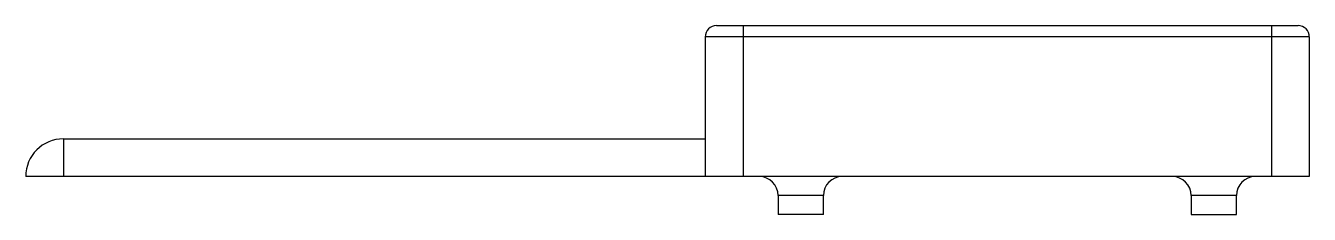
# Model space of a CAD drawing. Header units: millimetres. Extents: x -45 to 125, y -5 to 20.
import ezdxf

# ---------------------------------------------------------------- set-up
doc = ezdxf.new("R2010")
doc.units = ezdxf.units.MM

msp = doc.modelspace()

# ---------------------------------------------------------------- linework, layer by layer
at = {"color": 7, "linetype": 'Continuous', "lineweight": 25}
for p, q in [((46.5, 20), (123.5, 20)), ((50, 20), (50, 0)), ((120, 20), (120, 0)), ((125, 18.5), (45, 18.5)), ((45, 18.5), (45, 0)), ((125, 18.5), (125, 0)), ((-40, 5), (-40, 0)), ((-40, 5), (45, 5)), ((125, 0), (-45, 0)), ((54.65, -2.5), (54.65, -5)), ((60.65, -2.5), (54.65, -2.5)), ((60.65, -5), (60.65, -2.5)), ((109.35, -2.5), (109.35, -5)), ((115.35, -2.5), (109.35, -2.5)), ((115.35, -5), (115.35, -2.5)), ((60.65, -5), (54.65, -5)), ((109.35, -5), (115.35, -5))]:
    msp.add_line(p, q, dxfattribs=at)
for centre, radius, start, end in [((46.5, 18.5), 1.5, 90, 180), ((123.5, 18.5), 1.5, 0, 90), ((-40, 0), 5, 90, 180), ((52.15, -2.5), 2.5, 0, 90), ((63.15, -2.5), 2.5, 90, 180), ((106.85, -2.5), 2.5, 0, 90), ((117.85, -2.5), 2.5, 90, 180)]:
    msp.add_arc(centre, radius, start, end, dxfattribs=at)

doc.saveas('drawing.dxf')
